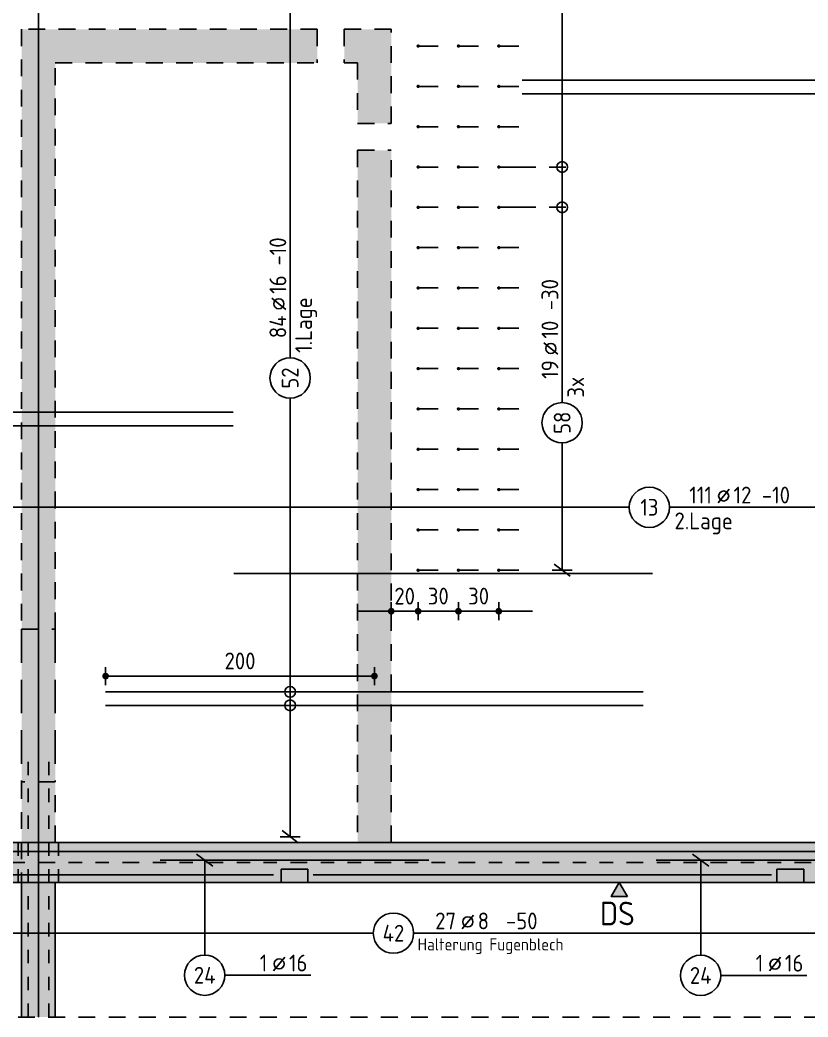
# Model space of a CAD drawing. Extents: x -14 to 117, y -15 to 42.
# Drawn here: x 28.06 to 33.92, y 25.11 to 32.53 of the extents above; entities that cross this region are included whole.
import ezdxf
from ezdxf.enums import TextEntityAlignment as Align

# ---------------------------------------------------------------- set-up
doc = ezdxf.new("R2010")
doc.units = 0
doc.header["$LTSCALE"] = 0.5
for name, pattern in [('AUSGEZOGEN', [1000.01, 1000, 0.01]), ('DIVIDE2', [0.625, 0.25, -0.125, 0, -0.125, 0, -0.125]), ('DOT', [0.175, 0.05, -0.125]), ('HIDDEN', [0.375, 0.25, -0.125]), ('HIDDEN2', [0.187, 0.125, -0.062]), ('PUNKT', [0.175, 0.05, -0.125]), ('STRICHLINIE', [0.75, 0.5, -0.25]), ('VERDECKT', [0.375, 0.25, -0.125])]:
    doc.linetypes.add(name, pattern=pattern)
for name, color, linetype in [('1.UG', 7, 'Continuous'), ('ACHSEN', 7, 'Continuous'), ('AFB', 7, 'Continuous'), ('AFU', 7, 'Continuous'), ('BETON', 7, 'Continuous'), ('Brüstung 1.UG', 7, 'Continuous'), ('grau_mittel', 7, 'Continuous'), ('HILFE', 7, 'Continuous'), ('MASSE', 7, 'Continuous'), ('OBJEKT', 7, 'Continuous'), ('RND', 7, 'Continuous'), ('TEXT', 7, 'Continuous'), ('VERDECKT', 7, 'Continuous'), ('VERDECKT2', 7, 'Continuous')]:
    doc.layers.add(name, color=color, linetype=linetype)
doc.layers.add('NOPLOT', color=7, linetype='Continuous', plot=False)
doc.styles.add('txt', font='isocp.shx')
doc.linetypes.add('AFU_50K', pattern='A,0.15,["/",Standard,S=0.2,R=0,X=-0.01,Y=-0.1],0.07,["/",Standard,S=0.2,R=0,X=-0.01,Y=-0.1],0.15', length=0.37)
doc.dimstyles.new('DOT_I', dxfattribs={"dimscale": 0.5, "dimtxt": 0.25, "dimasz": 0.25, "dimexe": 0.1, "dimexo": 0.3, "dimgap": 0.1, "dimtad": 1, "dimdec": 3, "dimzin": 3, "dimtxsty": 'txt', "dimblk": 'DOT', "dimblk1": 'DOT', "dimblk2": 'DOT', "dimsah": 1, "dimcen": 0.1, "dimse1": 1, "dimse2": 1, "dimazin": 0, "dimtfac": 1, "dimtdec": 4, "dimtix": 1, "dimtmove": 2, "dimatfit": 3, "dimfxl": 0, "dimtvp": 1, "dimtolj": 1, "dimtzin": 0, "dimarcsym": 0})
pattern_1 = [(0, (-75.490723, 408.804964), (0.025, 0.05), [0, -0.05])]

# ---------------------------------------------------------------- blocks, each defined once
blk = doc.blocks.new('DOT')
at = {"layer": 'MASSE', "color": 7, "linetype": 'Continuous'}
for p, q in [((0, 0), (-1, 0)), ((0, 0.54), (0, -0.54))]:
    blk.add_line(p, q, dxfattribs=at)
at = {"layer": 'MASSE', "color": 7, "linetype": 'Continuous', "const_width": 0.2}
blk.add_lwpolyline([(-0.1, 0, 1), (0.1, 0, 1)], format="xyb", close=True, dxfattribs=at)
blk = doc.blocks.new('*D41')
at = {"layer": 'Defpoints', "color": 0, "linetype": 'AUSGEZOGEN', "transparency": 16777216}
for p in [(28.6942, 27.6453), (28.6942, 27.6453), (30.6942, 27.6453)]:
    blk.add_point(p, dxfattribs=at)
at = {"layer": 'MASSE', "color": 0, "linetype": 'AUSGEZOGEN', "lineweight": -2, "transparency": 16777216}
blk.add_line((30.5692, 27.6453), (28.8192, 27.6453), dxfattribs=at)
at = {"layer": 'MASSE', "color": 0, "linetype": 'AUSGEZOGEN', "lineweight": -2, "transparency": 16777216, "xscale": 0.125, "yscale": 0.125, "zscale": 0.125, "rotation": 180}
blk.add_blockref('DOT', (28.6942, 27.6453), dxfattribs=at)
at = {"layer": 'MASSE', "color": 0, "linetype": 'AUSGEZOGEN', "lineweight": -2, "transparency": 16777216, "xscale": 0.125, "yscale": 0.125, "zscale": 0.125}
blk.add_blockref('DOT', (30.6942, 27.6453), dxfattribs=at)
at = {"layer": 'MASSE', "color": 0, "linetype": 'AUSGEZOGEN', "transparency": 16777216, "insert": (29.6942, 27.7578), "char_height": 0.125, "attachment_point": 5, "style": 'txt'}
blk.add_mtext('\\A1;200', dxfattribs=at)
blk = doc.blocks.new('lei_gre')
at = {"layer": 'RND', "color": 7, "linetype": 'Continuous'}
for p, q in [((0, 0.15), (0, -0.15)), ((-0.09, -0.12), (0.09, 0.12))]:
    blk.add_line(p, q, dxfattribs=at)
blk = doc.blocks.new('RND_LEI')
at = {"layer": 'RND', "color": 7, "linetype": 'Continuous'}
blk.add_line((1.022, 0.066), (1.19, 0.27), dxfattribs=at)
for centre, radius in [((0, 0), 0.3), ((1.106, 0.168), 0.075)]:
    blk.add_circle(centre, radius, dxfattribs=at)
at = {"layer": 'RND', "color": 7, "linetype": 'Continuous', "style": 'txt'}
blk.add_attdef('ANZ', text='', height=0.25, dxfattribs=at).set_placement((0.931, 0.057), align=Align.RIGHT)
for tag, p in [('DUM', (1.253, 0.057)), ('ABSTD', (1.674, 0.057)), ('POSTXT', (0.374, -0.327))]:
    blk.add_attdef(tag, p, '', height=0.25, dxfattribs=at)
blk.add_attdef('POSL', text='', height=0.25, dxfattribs=at).set_placement((0, 0), align=Align.MIDDLE)
blk = doc.blocks.new('*D64')
at = {"layer": 'Defpoints', "color": 0, "linetype": 'AUSGEZOGEN', "transparency": 16777216}
for p in [(30.8192, 28.1278), (30.8192, 28.1278), (31.0192, 28.1278)]:
    blk.add_point(p, dxfattribs=at)
at = {"layer": 'MASSE', "color": 0, "linetype": 'AUSGEZOGEN', "lineweight": -2, "transparency": 16777216}
for p, q in [((30.6942, 28.1278), (30.5692, 28.1278)), ((31.0192, 28.1278), (30.8192, 28.1278)), ((31.1442, 28.1278), (31.2692, 28.1278))]:
    blk.add_line(p, q, dxfattribs=at)
at = {"layer": 'MASSE', "color": 0, "linetype": 'AUSGEZOGEN', "lineweight": -2, "transparency": 16777216, "xscale": 0.125, "yscale": 0.125, "zscale": 0.125}
blk.add_blockref('DOT', (30.8192, 28.1278), dxfattribs=at)
at = {"layer": 'MASSE', "color": 0, "linetype": 'AUSGEZOGEN', "lineweight": -2, "transparency": 16777216, "xscale": 0.125, "yscale": 0.125, "zscale": 0.125, "rotation": 180}
blk.add_blockref('DOT', (31.0192, 28.1278), dxfattribs=at)
at = {"layer": 'MASSE', "color": 0, "linetype": 'AUSGEZOGEN', "transparency": 16777216, "insert": (30.9192, 28.2403), "char_height": 0.125, "attachment_point": 5, "style": 'txt'}
blk.add_mtext('\\A1;20', dxfattribs=at)
blk = doc.blocks.new('*D65')
at = {"layer": 'Defpoints', "color": 0, "linetype": 'AUSGEZOGEN', "transparency": 16777216}
for p in [(31.0192, 28.1278), (31.3192, 28.1278), (31.3192, 28.1278)]:
    blk.add_point(p, dxfattribs=at)
at = {"layer": 'MASSE', "color": 0, "linetype": 'AUSGEZOGEN', "lineweight": -2, "transparency": 16777216}
for p, q in [((30.8942, 28.1278), (30.7692, 28.1278)), ((31.0192, 28.1278), (31.3192, 28.1278)), ((31.4442, 28.1278), (31.5692, 28.1278))]:
    blk.add_line(p, q, dxfattribs=at)
at = {"layer": 'MASSE', "color": 0, "linetype": 'AUSGEZOGEN', "lineweight": -2, "transparency": 16777216, "xscale": 0.125, "yscale": 0.125, "zscale": 0.125}
blk.add_blockref('DOT', (31.0192, 28.1278), dxfattribs=at)
at = {"layer": 'MASSE', "color": 0, "linetype": 'AUSGEZOGEN', "lineweight": -2, "transparency": 16777216, "xscale": 0.125, "yscale": 0.125, "zscale": 0.125, "rotation": 180}
blk.add_blockref('DOT', (31.3192, 28.1278), dxfattribs=at)
at = {"layer": 'MASSE', "color": 0, "linetype": 'AUSGEZOGEN', "transparency": 16777216, "insert": (31.1692, 28.2403), "char_height": 0.125, "attachment_point": 5, "style": 'txt'}
blk.add_mtext('\\A1;30', dxfattribs=at)
blk = doc.blocks.new('*D66')
at = {"layer": 'Defpoints', "color": 0, "linetype": 'AUSGEZOGEN', "transparency": 16777216}
for p in [(31.3192, 28.1278), (31.6192, 28.1278), (31.6192, 28.1278)]:
    blk.add_point(p, dxfattribs=at)
at = {"layer": 'MASSE', "color": 0, "linetype": 'AUSGEZOGEN', "lineweight": -2, "transparency": 16777216}
for p, q in [((31.1942, 28.1278), (31.0692, 28.1278)), ((31.3192, 28.1278), (31.6192, 28.1278)), ((31.7442, 28.1278), (31.8692, 28.1278))]:
    blk.add_line(p, q, dxfattribs=at)
at = {"layer": 'MASSE', "color": 0, "linetype": 'AUSGEZOGEN', "lineweight": -2, "transparency": 16777216, "xscale": 0.125, "yscale": 0.125, "zscale": 0.125}
blk.add_blockref('DOT', (31.3192, 28.1278), dxfattribs=at)
at = {"layer": 'MASSE', "color": 0, "linetype": 'AUSGEZOGEN', "lineweight": -2, "transparency": 16777216, "xscale": 0.125, "yscale": 0.125, "zscale": 0.125, "rotation": 180}
blk.add_blockref('DOT', (31.6192, 28.1278), dxfattribs=at)
at = {"layer": 'MASSE', "color": 0, "linetype": 'AUSGEZOGEN', "transparency": 16777216, "insert": (31.4692, 28.2403), "char_height": 0.125, "attachment_point": 5, "style": 'txt'}
blk.add_mtext('\\A1;30', dxfattribs=at)

msp = doc.modelspace()

# ---------------------------------------------------------------- hatches: boundary and pattern name
at = {"layer": '1.UG', "linetype": 'DOT'}
h = msp.add_hatch(dxfattribs=at)
h.set_pattern_fill('DOTS', scale=0.8, double=1)
h.set_pattern_definition(pattern_1)
h.paths.add_polyline_path([(13.3442, 26.4081), (13.0442, 26.4081), (13.0442, 26.1081), (13.3442, 26.1081)])
h.paths.add_polyline_path([(20.5442, 26.1081), (20.8442, 26.1081), (20.8442, 26.4081), (20.5442, 26.4081)])
h.paths.add_polyline_path([(28.3442, 26.4081), (28.0442, 26.4081), (28.0442, 26.1081), (28.3442, 26.1081)])
h.paths.add_polyline_path([(9.3192, 25.1081), (9.5692, 25.1081), (9.5692, 26.4081), (3.1692, 26.4081), (3.1692, 25.1081), (3.3292, 25.1081), (3.3292, 26.1081), (6.8192, 26.1081), (6.8192, 25.1081), (7.0692, 25.1081), (7.0692, 26.1081), (9.3192, 26.1081)])
h.paths.add_polyline_path([(41.7942, 25.1081), (42.0942, 25.1081), (42.0942, 26.4081), (35.5692, 26.4081), (35.5692, 25.1081), (35.8192, 25.1081), (35.8192, 26.1081), (38.0692, 26.1081), (38.0692, 25.1081), (38.3192, 25.1081), (38.3192, 26.1081), (41.7942, 26.1081)])
at = {"layer": 'Brüstung 1.UG', "linetype": 'DOT'}
h = msp.add_hatch(dxfattribs=at)
h.set_pattern_fill('DOTS', color=102, scale=0.8, double=1)
h.set_pattern_definition(pattern_1)
h.paths.add_polyline_path([(13.0442, 26.1081), (13.0442, 26.4081), (9.5692, 26.4081), (9.5692, 26.1081)])
h.paths.add_polyline_path([(20.5442, 26.1081), (20.5442, 26.4081), (13.3442, 26.4081), (13.3442, 26.1081)])
h.paths.add_polyline_path([(28.0442, 26.1081), (28.0442, 26.4081), (20.8442, 26.4081), (20.8442, 26.1081)])
h.paths.add_polyline_path([(35.5692, 26.1081), (35.5692, 26.4081), (28.3442, 26.4081), (28.3442, 26.1081)])
at = {"layer": 'grau_mittel'}
h = msp.add_hatch(color=61, dxfattribs=at)
h.paths.add_polyline_path([(8.6342, 35.1331), (8.6342, 34.8331), (9.2942, 34.8331), (9.2942, 31.6231), (9.5942, 31.6231), (9.5942, 34.8331), (11.8542, 34.8331), (11.8542, 27.6931), (12.1042, 27.6931), (12.1042, 34.8331), (12.3442, 34.8331), (12.3442, 35.1331)], flags=17)
h.paths.add_polyline_path([(7.0692, 32.8181), (7.0692, 32.9131), (6.8192, 32.9131), (6.8192, 32.8181)], flags=17)
h.paths.add_polyline_path([(7.0692, 31.6831), (6.8192, 31.6831), (6.8192, 30.3181), (7.0692, 30.3181)], flags=17)
h.paths.add_polyline_path([(7.0692, 28.6131), (6.8192, 28.6131), (6.8192, 28.2181), (7.0692, 28.2181)], flags=17)
h.paths.add_polyline_path([(7.0692, 27.0081), (7.0692, 27.0831), (6.8192, 27.0831), (6.8192, 27.0081)], flags=17)
h.paths.add_polyline_path([(9.5942, 29.3931), (9.2942, 29.3931), (9.2942, 27.6931), (9.5942, 27.6931)], flags=16)
h.paths.add_polyline_path([(9.2942, 29.7931), (9.5942, 29.7931), (9.5942, 30.4881), (9.2942, 30.4881)], flags=16)
h.paths.add_polyline_path([(19.2642, 30.3081), (19.2642, 30.0081), (20.5242, 30.0081), (20.5242, 30.3081)], flags=17)
h.paths.add_polyline_path([(25.5442, 29.7081), (25.5442, 29.6131), (25.8442, 29.6131), (25.8442, 29.7081)], flags=17)
h.paths.add_polyline_path([(25.8442, 28.4781), (25.5442, 28.4781), (25.5442, 28.1681), (24.9692, 28.1681), (24.9692, 27.8681), (25.8442, 27.8681)], flags=17)
h.paths.add_polyline_path([(28.0692, 27.9931), (28.3192, 27.9931), (28.3192, 32.2081), (30.2692, 32.2081), (30.2692, 32.4581), (28.0692, 32.4581)], flags=17)
h.paths.add_polyline_path([(30.5692, 31.7581), (30.8192, 31.7581), (30.8192, 32.4581), (30.4692, 32.4581), (30.4692, 32.2081), (30.5692, 32.2081)], flags=17)
h.paths.add_polyline_path([(25.8442, 36.5531), (25.5942, 36.5531), (25.5942, 35.7331), (25.8442, 35.7331)], flags=17)
h.paths.add_polyline_path([(28.0692, 36.8581), (28.3192, 36.8581), (28.3192, 37.3081), (28.0692, 37.3081)], flags=17)
h.paths.add_polyline_path([(37.1442, 36.5181), (38.7942, 36.5181), (38.7942, 37.9081), (37.1442, 37.9081)], flags=16)
h.paths.add_polyline_path([(38.7942, 35.1331), (38.7942, 36.5181), (37.1442, 36.5181), (37.1442, 35.1331)], flags=16)
h.paths.add_polyline_path([(25.5442, 25.1081), (25.8442, 25.1081), (25.8442, 27.6681), (25.5442, 27.6681), (25.5442, 26.4081), (23.8092, 26.4081), (23.8092, 27.8681), (23.9592, 27.8681), (23.9592, 28.1681), (23.5092, 28.1681), (23.5092, 26.4081), (16.7942, 26.4081), (16.7942, 26.6531), (16.4942, 26.6531), (16.4942, 26.4081), (12.1042, 26.4081), (12.1042, 26.5581), (11.8542, 26.5581), (11.8542, 26.4081), (9.5942, 26.4081), (9.5942, 26.5581), (9.2942, 26.5581), (9.2942, 25.1081), (9.5942, 25.1081), (9.5942, 26.1081), (20.5692, 26.1081), (20.5692, 25.1081), (20.8192, 25.1081), (20.8192, 26.1081), (25.5442, 26.1081)], flags=17)
h.paths.add_polyline_path([(41.7942, 25.1081), (42.0942, 25.1081), (42.0942, 26.4081), (39.0942, 26.4081), (39.0942, 38.2081), (20.9142, 38.2081), (20.9142, 35.1331), (14.3742, 35.1331), (14.3742, 36.7931), (6.3042, 36.7931), (6.3042, 34.1931), (3.0942, 34.1931), (3.0942, 25.1081), (3.3942, 25.1081), (3.3942, 26.1081), (6.8192, 26.1081), (6.8192, 25.1081), (7.0692, 25.1081), (7.0692, 26.4081), (3.3942, 26.4081), (3.3942, 33.8931), (6.8192, 33.8931), (6.8192, 33.5831), (7.0692, 33.5831), (7.0692, 34.8331), (7.7342, 34.8331), (7.7342, 35.1331), (6.6042, 35.1331), (6.6042, 36.4931), (14.0742, 36.4931), (14.0742, 35.1331), (13.7442, 35.1331), (13.7442, 34.8331), (16.4942, 34.8331), (16.4942, 28.6631), (16.7942, 28.6631), (16.7942, 30.0081), (17.2542, 30.0081), (17.2542, 30.3081), (16.7442, 30.3081), (16.7442, 34.8331), (23.0442, 34.8331), (23.0442, 30.3081), (22.5342, 30.3081), (22.5342, 30.0081), (23.4892, 30.0081), (23.4892, 30.3081), (23.2942, 30.3081), (23.2942, 34.8331), (25.5942, 34.8331), (25.5942, 30.3081), (24.4992, 30.3081), (24.4992, 30.0081), (25.5442, 30.0081), (25.5442, 29.9081), (25.8442, 29.9081), (25.8442, 35.1331), (21.2142, 35.1331), (21.2142, 37.9081), (25.5942, 37.9081), (25.5942, 37.6881), (25.8442, 37.6881), (25.8442, 37.9081), (36.8442, 37.9081), (36.8442, 35.1331), (28.3192, 35.1331), (28.3192, 35.7231), (28.0692, 35.7231), (28.0692, 34.8331), (30.5692, 34.8331), (30.5692, 34.6481), (30.8192, 34.6481), (30.8192, 34.8331), (38.7942, 34.8331), (38.7942, 26.4081), (30.8192, 26.4081), (30.8192, 31.5581), (30.5692, 31.5581), (30.5692, 26.4081), (28.3192, 26.4081), (28.3192, 26.8581), (28.0692, 26.8581), (28.0692, 25.1081), (28.3192, 25.1081), (28.3192, 26.1081), (29.9992, 26.1081), (29.9992, 26.2081), (30.1992, 26.2081), (30.1992, 26.1081), (33.6892, 26.1081), (33.6892, 26.2081), (33.8892, 26.2081), (33.8892, 26.1081), (35.5692, 26.1081), (35.5692, 25.1081), (35.8192, 25.1081), (35.8192, 26.1081), (38.0692, 26.1081), (38.0692, 25.1081), (38.3192, 25.1081), (38.3192, 26.1081), (41.7942, 26.1081)])
h = msp.add_hatch(color=61, dxfattribs=at)
h.paths.add_polyline_path([(7.0692, 32.8181), (6.8192, 32.8181), (6.8192, 31.6831), (7.0692, 31.6831)])
h.paths.add_polyline_path([(7.0692, 30.3181), (6.8192, 30.3181), (6.8192, 29.2131), (7.0692, 29.2131)])
h.paths.add_polyline_path([(6.8192, 27.0831), (7.0692, 27.0831), (7.0692, 28.2181), (6.8192, 28.2181)])
h.paths.add_polyline_path([(9.5942, 27.6931), (9.2942, 27.6931), (9.2942, 26.5581), (9.5942, 26.5581)])
h.paths.add_polyline_path([(9.2942, 30.5556), (9.2942, 30.4881), (9.5942, 30.4881), (9.5942, 30.5556)])
h.paths.add_polyline_path([(9.2942, 31.6231), (9.2942, 31.5556), (9.5942, 31.5556), (9.5942, 31.6231)])
h.paths.add_polyline_path([(11.8542, 26.5581), (12.1042, 26.5581), (12.1042, 27.6931), (11.8542, 27.6931)])
h.paths.add_polyline_path([(16.4942, 26.6531), (16.7942, 26.6531), (16.7942, 28.6631), (16.4942, 28.6631)])
h.paths.add_polyline_path([(19.2642, 30.0081), (19.2642, 30.3081), (17.2542, 30.3081), (17.2542, 30.0081)])
h.paths.add_polyline_path([(22.5342, 30.0081), (22.5342, 30.3081), (20.5242, 30.3081), (20.5242, 30.0081)])
h.paths.add_polyline_path([(23.4892, 30.3081), (23.4892, 30.0081), (24.4992, 30.0081), (24.4992, 30.3081)])
h.paths.add_polyline_path([(25.5442, 28.4781), (25.8442, 28.4781), (25.8442, 29.6131), (25.5442, 29.6131)])
h.paths.add_polyline_path([(24.9692, 27.8681), (24.9692, 28.1681), (23.9592, 28.1681), (23.9592, 27.8681)])
h.paths.add_polyline_path([(28.3192, 27.9931), (28.0692, 27.9931), (28.0692, 26.8581), (28.3192, 26.8581)])
h.paths.add_polyline_path([(30.8192, 34.6481), (30.5692, 34.6481), (30.5692, 33.0081), (30.8192, 33.0081)])
h.paths.add_polyline_path([(28.0692, 35.7231), (28.3192, 35.7231), (28.3192, 36.8581), (28.0692, 36.8581)])
h.paths.add_polyline_path([(25.8442, 37.6881), (25.5942, 37.6881), (25.5942, 36.5531), (25.8442, 36.5531)])
h.paths.add_polyline_path([(8.6342, 34.8331), (8.6342, 35.1331), (7.7342, 35.1331), (7.7342, 34.8331)])
at = {"layer": 'HILFE', "linetype": 'AUSGEZOGEN'}
msp.add_hatch(color=7, dxfattribs=at).paths.add_polyline_path([(32.5758, 26.0042), (32.5158, 26.1081), (32.4558, 26.0042)])

# ---------------------------------------------------------------- linework, layer by layer
at = {"layer": '1.UG', "color": 7, "linetype": 'PUNKT', "lineweight": -2}
msp.add_lwpolyline([(28.0442, 26.4081), (28.3442, 26.4081), (28.3442, 26.1081), (28.0442, 26.1081)], close=True, dxfattribs=at)
at = {"layer": 'ACHSEN', "color": 140, "linetype": 'AUSGEZOGEN'}
for p, q in [((28.1942, 40.2083), (28.1942, 25.1081)), ((1.3942, 26.4081), (43.8442, 26.4081))]:
    msp.add_line(p, q, dxfattribs=at)
at = {"layer": 'AFB', "color": 1, "linetype": 'DIVIDE2'}
msp.add_line((25.6942, 26.2581), (39.0942, 26.2581), dxfattribs=at)
at = {"layer": 'AFU', "color": 8, "linetype": 'AFU_50K'}
msp.add_line((28.0692, 26.1081), (28.3192, 26.1081), dxfattribs=at)
at = {"layer": 'BETON', "color": 6, "linetype": 'AUSGEZOGEN'}
for p, q in [((29.9992, 26.1081), (29.9992, 26.2081)), ((29.9992, 26.2081), (30.1992, 26.2081)), ((30.1992, 26.2081), (30.1992, 26.1081)), ((33.6892, 26.1081), (33.6892, 26.2081)), ((33.6892, 26.2081), (33.8892, 26.2081)), ((33.8892, 26.2081), (33.8892, 26.1081)), ((25.8442, 26.1081), (28.0692, 26.1081)), ((28.0692, 25.1081), (28.0692, 26.1081)), ((28.3192, 26.1081), (28.3192, 25.1081)), ((29.9992, 26.1081), (28.3192, 26.1081)), ((33.6892, 26.1081), (30.1992, 26.1081)), ((35.5692, 26.1081), (33.8892, 26.1081))]:
    msp.add_line(p, q, dxfattribs=at)
at = {"layer": 'Brüstung 1.UG', "color": 102, "linetype": 'DOT'}
for p, q in [((28.3442, 26.4081), (35.5692, 26.4081)), ((28.3442, 26.1081), (35.5692, 26.1081))]:
    msp.add_line(p, q, dxfattribs=at)
at = {"layer": 'HILFE', "color": 102, "linetype": 'HIDDEN'}
msp.add_line((43.4673, 25.1081), (2.2442, 25.1081), dxfattribs=at)
at = {"layer": 'HILFE', "color": 7, "linetype": 'AUSGEZOGEN'}
msp.add_lwpolyline([(32.5758, 26.0042), (32.4558, 26.0042), (32.5158, 26.1081)], close=True, dxfattribs=at)
at = {"layer": 'NOPLOT', "color": 191, "linetype": 'AUSGEZOGEN'}
msp.add_line((32.7642, 28.4081), (29.6487, 28.4081), dxfattribs=at)
at = {"layer": 'OBJEKT', "color": 7, "linetype": 'HIDDEN2'}
msp.add_line((25.5442, 26.4081), (39.0942, 26.4081), dxfattribs=at)
at = {"layer": 'OBJEKT', "color": 7, "linetype": 'AUSGEZOGEN'}
for p, q in [((29.9992, 26.1081), (30.1992, 26.1081)), ((33.8892, 26.1081), (33.6892, 26.1081))]:
    msp.add_line(p, q, dxfattribs=at)
at = {"layer": 'RND', "color": 7, "linetype": 'AUSGEZOGEN'}
for p, q in [((30.0667, 34.7771), (30.0667, 30.013)), ((32.0907, 33.8331), (32.0907, 29.6802)), ((30.0667, 29.713), (30.0667, 26.4501)), ((32.0907, 29.3802), (32.0907, 28.4331)), ((25.8994, 28.9013), (32.5895, 28.9013)), ((32.8895, 28.9013), (36.7931, 28.9013)), ((25.8947, 25.7323), (30.6858, 25.7323)), ((30.9858, 25.7323), (38.7372, 25.7323)), ((29.5814, 25.4193), (30.2214, 25.4193)), ((33.2714, 25.418), (33.9114, 25.418))]:
    msp.add_line(p, q, dxfattribs=at)
at = {"layer": 'RND', "color": 102, "linetype": 'VERDECKT'}
for p, q in [((31.7692, 31.4331), (32.1407, 31.4331)), ((31.7692, 31.1331), (32.1407, 31.1331))]:
    msp.add_line(p, q, dxfattribs=at)
at = {"layer": 'RND', "color": 102, "linetype": 'AUSGEZOGEN'}
for p, q in [((29.4314, 25.5693), (29.4314, 26.275)), ((33.1214, 25.568), (33.1214, 26.275))]:
    msp.add_line(p, q, dxfattribs=at)
at = {"layer": 'RND', "color": 7, "linetype": 'AUSGEZOGEN', "const_width": 0.0125}
for points in [[(31.0255, 32.3331, 1), (31.013, 32.3331, 1)], [(31.3255, 32.3331, 1), (31.313, 32.3331, 1)], [(31.6255, 32.3331, 1), (31.613, 32.3331, 1)], [(31.0255, 32.0331, 1), (31.013, 32.0331, 1)], [(31.3255, 32.0331, 1), (31.313, 32.0331, 1)], [(31.6255, 32.0331, 1), (31.613, 32.0331, 1)], [(31.0255, 31.7331, 1), (31.013, 31.7331, 1)], [(31.3255, 31.7331, 1), (31.313, 31.7331, 1)], [(31.6255, 31.7331, 1), (31.613, 31.7331, 1)], [(31.0255, 31.4331, 1), (31.013, 31.4331, 1)], [(31.3255, 31.4331, 1), (31.313, 31.4331, 1)], [(31.6255, 31.4331, 1), (31.613, 31.4331, 1)], [(31.0255, 31.1331, 1), (31.013, 31.1331, 1)], [(31.3255, 31.1331, 1), (31.313, 31.1331, 1)], [(31.6255, 31.1331, 1), (31.613, 31.1331, 1)], [(31.0255, 30.8331, 1), (31.013, 30.8331, 1)], [(31.3255, 30.8331, 1), (31.313, 30.8331, 1)], [(31.6255, 30.8331, 1), (31.613, 30.8331, 1)], [(31.0255, 30.5331, 1), (31.013, 30.5331, 1)], [(31.3255, 30.5331, 1), (31.313, 30.5331, 1)], [(31.6255, 30.5331, 1), (31.613, 30.5331, 1)], [(31.0255, 30.2331, 1), (31.013, 30.2331, 1)], [(31.3255, 30.2331, 1), (31.313, 30.2331, 1)], [(31.6255, 30.2331, 1), (31.613, 30.2331, 1)], [(31.0255, 29.9331, 1), (31.013, 29.9331, 1)], [(31.3255, 29.9331, 1), (31.313, 29.9331, 1)], [(31.6255, 29.9331, 1), (31.613, 29.9331, 1)], [(31.0255, 29.6331, 1), (31.013, 29.6331, 1)], [(31.3255, 29.6331, 1), (31.313, 29.6331, 1)], [(31.6255, 29.6331, 1), (31.613, 29.6331, 1)], [(31.0255, 29.3331, 1), (31.013, 29.3331, 1)], [(31.3255, 29.3331, 1), (31.313, 29.3331, 1)], [(31.6255, 29.3331, 1), (31.613, 29.3331, 1)], [(31.0255, 29.0331, 1), (31.013, 29.0331, 1)], [(31.3255, 29.0331, 1), (31.313, 29.0331, 1)], [(31.6255, 29.0331, 1), (31.613, 29.0331, 1)], [(31.0255, 28.7331, 1), (31.013, 28.7331, 1)], [(31.3255, 28.7331, 1), (31.313, 28.7331, 1)], [(31.6255, 28.7331, 1), (31.613, 28.7331, 1)], [(31.0255, 28.4331, 1), (31.013, 28.4331, 1)], [(31.3255, 28.4331, 1), (31.313, 28.4331, 1)], [(31.6255, 28.4331, 1), (31.613, 28.4331, 1)]]:
    msp.add_lwpolyline(points, format="xyb", close=True, dxfattribs=at)
at = {"layer": 'RND', "color": 1, "linetype": 'AUSGEZOGEN'}
for points in [[(31.1692, 32.3331), (31.0192, 32.3331)], [(31.4692, 32.3331), (31.3192, 32.3331)], [(31.7692, 32.3331), (31.6192, 32.3331)], [(38.7942, 32.0784), (31.7942, 32.0784)], [(31.1692, 32.0331), (31.0192, 32.0331)], [(31.4692, 32.0331), (31.3192, 32.0331)], [(31.7692, 32.0331), (31.6192, 32.0331)], [(38.7942, 31.9784), (31.7942, 31.9784)], [(31.1692, 31.7331), (31.0192, 31.7331)], [(31.4692, 31.7331), (31.3192, 31.7331)], [(31.7692, 31.7331), (31.6192, 31.7331)], [(31.1692, 31.4331), (31.0192, 31.4331)], [(31.4692, 31.4331), (31.3192, 31.4331)], [(31.7692, 31.4331), (31.6192, 31.4331)], [(31.1692, 31.1331), (31.0192, 31.1331)], [(31.4692, 31.1331), (31.3192, 31.1331)], [(31.7692, 31.1331), (31.6192, 31.1331)], [(31.1692, 30.8331), (31.0192, 30.8331)], [(31.4692, 30.8331), (31.3192, 30.8331)], [(31.7692, 30.8331), (31.6192, 30.8331)], [(31.1692, 30.5331), (31.0192, 30.5331)], [(31.4692, 30.5331), (31.3192, 30.5331)], [(31.7692, 30.5331), (31.6192, 30.5331)], [(31.1692, 30.2331), (31.0192, 30.2331)], [(31.4692, 30.2331), (31.3192, 30.2331)], [(31.7692, 30.2331), (31.6192, 30.2331)], [(31.1692, 29.9331), (31.0192, 29.9331)], [(31.4692, 29.9331), (31.3192, 29.9331)], [(31.7692, 29.9331), (31.6192, 29.9331)], [(29.6442, 29.6081), (25.8442, 29.6081)], [(31.1692, 29.6331), (31.0192, 29.6331)], [(31.4692, 29.6331), (31.3192, 29.6331)], [(31.7692, 29.6331), (31.6192, 29.6331)], [(29.6442, 29.5081), (25.8442, 29.5081)], [(31.1692, 29.3331), (31.0192, 29.3331)], [(31.4692, 29.3331), (31.3192, 29.3331)], [(31.7692, 29.3331), (31.6192, 29.3331)], [(31.1692, 29.0331), (31.0192, 29.0331)], [(31.4692, 29.0331), (31.3192, 29.0331)], [(31.7692, 29.0331), (31.6192, 29.0331)], [(31.1692, 28.7331), (31.0192, 28.7331)], [(31.4692, 28.7331), (31.3192, 28.7331)], [(31.7692, 28.7331), (31.6192, 28.7331)], [(31.1692, 28.4331), (31.0192, 28.4331)], [(31.4692, 28.4331), (31.3192, 28.4331)], [(31.7692, 28.4331), (31.6192, 28.4331)], [(28.6942, 27.5275), (32.6942, 27.5275)], [(28.6942, 27.4275), (32.6942, 27.4275)], [(25.5942, 26.3395), (39.1942, 26.3395)], [(29.0992, 26.275), (31.0992, 26.275)], [(32.7892, 26.275), (34.7892, 26.275)], [(25.5942, 26.1658), (29.9442, 26.1658)], [(30.2392, 26.1664), (33.6492, 26.1664)]]:
    msp.add_lwpolyline(points, dxfattribs=at)
at = {"layer": 'RND', "color": 1, "linetype": 'HIDDEN2'}
for points in [[(28.1183, 25.1081), (28.1183, 27.0081)], [(28.2723, 25.1081), (28.2723, 27.0081)]]:
    msp.add_lwpolyline(points, dxfattribs=at)
at = {"layer": 'RND', "color": 7, "linetype": 'AUSGEZOGEN'}
for centre in [(32.0907, 31.4331), (32.0907, 31.1331), (30.0667, 27.5275), (30.0667, 27.4275)]:
    msp.add_circle(centre, 0.04, dxfattribs=at)
at = {"layer": 'VERDECKT', "color": 7, "linetype": 'VERDECKT', "lineweight": -2}
for p, q in [((28.0692, 32.4581), (28.0692, 27.9931)), ((30.2692, 32.4581), (28.0692, 32.4581)), ((30.8192, 32.4581), (30.4692, 32.4581)), ((30.8192, 31.7581), (30.8192, 32.4581)), ((28.3192, 27.9931), (28.3192, 32.2081)), ((28.3192, 32.2081), (30.2692, 32.2081)), ((30.4692, 32.2081), (30.5692, 32.2081)), ((30.5692, 32.2081), (30.5692, 31.7581)), ((30.5692, 31.5581), (30.5692, 26.4081)), ((30.8192, 26.4081), (30.8192, 31.5581)), ((28.0692, 27.9931), (28.3192, 27.9931)), ((28.3192, 26.8581), (28.0692, 26.8581)), ((28.0692, 26.8581), (28.0692, 25.1081)), ((28.3192, 26.4081), (28.3192, 26.8581)), ((30.5692, 26.4081), (28.3192, 26.4081)), ((38.7942, 26.4081), (30.8192, 26.4081)), ((28.3192, 25.1081), (28.3192, 26.1081)), ((28.3192, 26.1081), (29.9992, 26.1081)), ((30.1992, 26.1081), (33.6892, 26.1081)), ((33.8892, 26.1081), (35.5692, 26.1081))]:
    msp.add_line(p, q, dxfattribs=at)
at = {"layer": 'VERDECKT', "color": 7, "linetype": 'HIDDEN'}
for p, q in [((30.2692, 32.4581), (30.2692, 32.2081)), ((30.4692, 32.4581), (30.4692, 32.2081)), ((30.5692, 31.7581), (30.8192, 31.7581)), ((30.5692, 31.5581), (30.8192, 31.5581)), ((29.9992, 26.1081), (29.9992, 26.2081)), ((29.9992, 26.2081), (30.1992, 26.2081)), ((30.1992, 26.2081), (30.1992, 26.1081)), ((33.6892, 26.1081), (33.6892, 26.2081)), ((33.6892, 26.2081), (33.8892, 26.2081)), ((33.8892, 26.2081), (33.8892, 26.1081))]:
    msp.add_line(p, q, dxfattribs=at)
at = {"layer": 'VERDECKT2', "color": 7, "linetype": 'STRICHLINIE'}
for p, q in [((28.0692, 27.9931), (28.0692, 26.8581)), ((28.3192, 27.9931), (28.3192, 26.8581))]:
    msp.add_line(p, q, dxfattribs=at)

# ---------------------------------------------------------------- block references
at = {"layer": 'RND', "color": 7, "linetype": 'AUSGEZOGEN', "xscale": 0.5, "yscale": 0.5, "zscale": 0.5, "rotation": 90}
for p, values in [((30.0667, 29.863), {'POSL': '52', 'DUM': '16', 'ANZ': '84', 'ABSTD': '-10', 'POSTXT': '1.Lage'}), ((32.0907, 29.5302), {'POSL': '58', 'DUM': '10', 'ANZ': '19', 'ABSTD': '-30', 'POSTXT': '3x '})]:
    msp.add_blockref('RND_LEI', p, dxfattribs=at).add_auto_attribs(values)
at = {"layer": 'RND', "color": 7, "linetype": 'AUSGEZOGEN', "xscale": 0.5, "yscale": 0.5, "zscale": 0.5}
for p, values in [((32.7395, 28.9013), {'POSL': '13', 'DUM': '12', 'ANZ': '111', 'ABSTD': '-10', 'POSTXT': '2.Lage'}), ((30.8358, 25.7323), {'POSL': '42', 'DUM': '8', 'ANZ': '27', 'ABSTD': '-50'}), ((29.4314, 25.4193), {'POSL': '24', 'DUM': '16', 'ANZ': '1'}), ((33.1214, 25.418), {'POSL': '24', 'DUM': '16', 'ANZ': '1'})]:
    msp.add_blockref('RND_LEI', p, dxfattribs=at).add_auto_attribs(values)
for p, rotation in [((32.0907, 28.4331), 270), ((30.0667, 26.4501), 270), ((29.4314, 26.275), 90), ((33.1214, 26.275), 90)]:
    msp.add_blockref('lei_gre', p, dxfattribs=dict(at, rotation=rotation))

# ---------------------------------------------------------------- texts
at = {"layer": 'TEXT', "color": 1, "linetype": 'AUSGEZOGEN', "style": 'txt'}
msp.add_text('DS', height=0.175, rotation=0, dxfattribs=at).set_placement((32.3717, 25.7912))
at = {"layer": 'TEXT', "color": 102, "linetype": 'AUSGEZOGEN', "style": 'txt'}
msp.add_text('Halterung Fugenblech', height=0.09, dxfattribs=at).set_placement((31.0157, 25.6039))

# ---------------------------------------------------------------- dimensions: what is measured, and where the dimension line sits
at = {"layer": 'MASSE', "color": 7, "linetype": 'AUSGEZOGEN'}
for base, p1, p2, picture, middle in [((30.8192, 28.1278), (31.0192, 28.1278), (30.8192, 28.1278), '*D64', (30.9192, 28.2403)), ((31.3192, 28.1278), (31.0192, 28.1278), (31.3192, 28.1278), '*D65', (31.1692, 28.2403)), ((31.6192, 28.1278), (31.3192, 28.1278), (31.6192, 28.1278), '*D66', (31.4692, 28.2403)), ((28.6942, 27.6453), (30.6942, 27.6453), (28.6942, 27.6453), '*D41', (29.6942, 27.7578))]:
    dim = msp.add_linear_dim(base=base, p1=p1, p2=p2, dimstyle='DOT_I', override={"dimdec": 0, "dimlfac": 100}, dxfattribs=at)
    dim.commit()
    dim.dimension.update_dxf_attribs({"geometry": picture, "text_midpoint": middle})

doc.saveas('drawing.dxf')
